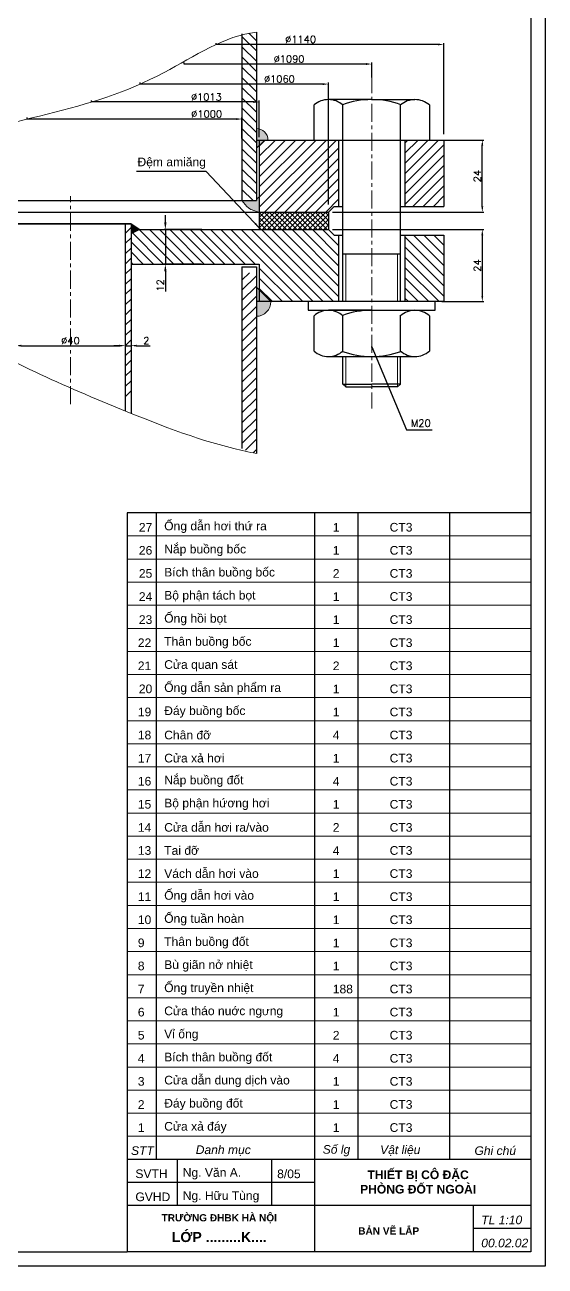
# Model space of a CAD drawing. Header units: inches. Extents: x -5714 to 3109, y 0 to 8400.
# Drawn here: x -1579 to 226, y 0 to 4301 of the extents above; entities that cross this region are included whole.
import ezdxf

# ---------------------------------------------------------------- set-up
doc = ezdxf.new("R2010")
doc.units = ezdxf.units.IN
doc.header["$LTSCALE"] = 50
doc.header["$MEASUREMENT"] = 0
doc.linetypes.add('CENTER', pattern=[2, 1.25, -0.25, 0.25, -0.25])
doc.layers.get('0').update_dxf_attribs({"plot": 0})
for name, color, linetype, lineweight in [('Dam', 2, 'Continuous', 30), ('kthuoc', 3, 'Continuous', 13), ('manh', 4, 'Continuous', 13), ('Tam', 1, 'CENTER', 13)]:
    doc.layers.add(name, color=color, linetype=linetype, lineweight=lineweight)
doc.styles.add('chu2.5', font='txt.shx', dxfattribs={"height": 25})
doc.dimstyles.new('Copy of kichthuoc2.5', dxfattribs={"dimtxt": 25, "dimasz": 25, "dimexe": 4, "dimexo": 0, "dimgap": 5, "dimtad": 1, "dimdec": 0, "dimzin": 0, "dimdsep": 46, "dimtxsty": 'chu2.5', "dimcen": 5, "dimclrd": 256, "dimclre": 256, "dimclrt": 256, "dimadec": 0, "dimazin": 0, "dimtfac": 1, "dimtdec": 0, "dimtmove": 0, "dimatfit": 0, "dimfxl": 0, "dimtolj": 1, "dimtzin": 0, "dimarcsym": 0})
doc.dimstyles.new('kichthuoc2.5', dxfattribs={"dimtxt": 25, "dimasz": 20, "dimexe": 5, "dimexo": 0, "dimgap": 5, "dimtad": 1, "dimtoh": 1, "dimdec": 0, "dimzin": 0, "dimdsep": 46, "dimtxsty": 'chu2.5', "dimcen": 5, "dimclrd": 256, "dimclre": 256, "dimclrt": 256, "dimadec": 0, "dimazin": 0, "dimtfac": 1, "dimtdec": 0, "dimtmove": 0, "dimatfit": 0, "dimfxl": 0, "dimtolj": 1, "dimtzin": 0, "dimarcsym": 0})
pattern_1 = [(135, (-5424.662, 338.91), (-17.67767, -17.67767), [])]

# ---------------------------------------------------------------- blocks, each defined once
blk = doc.blocks.new('*D89')
at = {"layer": 'DEFPOINTS', "color": 0}
for p in [(-1570.5, 3974.7), (-1570.5, 3974.7), (-825.6, 3906.9)]:
    blk.add_point(p, dxfattribs=at)
at = {"layer": 'kthuoc', "lineweight": -2}
for p, q in [((-1570.5, 3974.7), (-1570.5, 3979.7)), ((-845.6, 3974.7), (-1570.5, 3974.7)), ((-825.6, 3906.9), (-825.6, 3979.7))]:
    blk.add_line(p, q, dxfattribs=at)
at = {"layer": 'kthuoc'}
blk.add_solid([(-845.6, 3978), (-845.6, 3971.3), (-825.6, 3974.7)], dxfattribs=at)
at = {"layer": 'kthuoc', "insert": (-948.2, 3992.2), "char_height": 25, "attachment_point": 5, "style": 'chu2.5'}
blk.add_mtext('\\A1;{\\Ftxt.shx|c1;%%c}1000', dxfattribs=at)
blk = doc.blocks.new('_None')
blk = doc.blocks.new('*D88')
at = {"layer": 'DEFPOINTS', "color": 0}
for p in [(-1347.2, 4033.7), (-1347.2, 4033.7), (-765.9, 3912)]:
    blk.add_point(p, dxfattribs=at)
at = {"layer": 'kthuoc', "lineweight": -2}
for p, q in [((-1347.2, 4033.7), (-1347.2, 4038.7)), ((-785.9, 4033.7), (-1347.2, 4033.7)), ((-765.9, 3912), (-765.9, 4038.7))]:
    blk.add_line(p, q, dxfattribs=at)
at = {"layer": 'kthuoc'}
blk.add_solid([(-785.9, 4037), (-785.9, 4030.3), (-765.9, 4033.7)], dxfattribs=at)
at = {"layer": 'kthuoc', "insert": (-949.2, 4051.2), "char_height": 25, "attachment_point": 5, "style": 'chu2.5'}
blk.add_mtext('\\A1;{\\Ftxt.shx|c1;%%c}1013', dxfattribs=at)
blk = doc.blocks.new('*D87')
at = {"layer": 'DEFPOINTS', "color": 0}
for p in [(-1026.2, 4165.2), (-1026.2, 4165.2), (-375.6, 4118)]:
    blk.add_point(p, dxfattribs=at)
at = {"layer": 'kthuoc', "lineweight": -2}
for p, q in [((-1026.2, 4165.2), (-1026.2, 4170.2)), ((-395.6, 4165.2), (-1026.2, 4165.2)), ((-375.6, 4118), (-375.6, 4170.2))]:
    blk.add_line(p, q, dxfattribs=at)
at = {"layer": 'kthuoc'}
blk.add_solid([(-395.6, 4168.6), (-395.6, 4161.9), (-375.6, 4165.2)], dxfattribs=at)
at = {"layer": 'kthuoc', "insert": (-662.3, 4182.7), "char_height": 25, "attachment_point": 5, "style": 'chu2.5'}
blk.add_mtext('\\A1;{\\Ftxt.shx|c1;%%c}1090', dxfattribs=at)
blk = doc.blocks.new('*D86')
at = {"layer": 'DEFPOINTS', "color": 0}
for p in [(-915.2, 4233.1), (-915.2, 4233.1), (-125.6, 3922)]:
    blk.add_point(p, dxfattribs=at)
at = {"layer": 'kthuoc', "lineweight": -2}
for p, q in [((-915.2, 4233.1), (-915.2, 4238.1)), ((-145.6, 4233.1), (-915.2, 4233.1)), ((-125.6, 3922), (-125.6, 4238.1))]:
    blk.add_line(p, q, dxfattribs=at)
at = {"layer": 'kthuoc'}
blk.add_solid([(-145.6, 4236.4), (-145.6, 4229.8), (-125.6, 4233.1)], dxfattribs=at)
at = {"layer": 'kthuoc', "insert": (-622.3, 4250.6), "char_height": 25, "attachment_point": 5, "style": 'chu2.5'}
blk.add_mtext('\\A1;{\\Ftxt.shx|c1;%%c}1140', dxfattribs=at)
blk = doc.blocks.new('*D85')
at = {"layer": 'DEFPOINTS', "color": 0}
for p in [(-511.7, 3592), (-131.7, 3342), (8.2, 3342)]:
    blk.add_point(p, dxfattribs=at)
at = {"layer": 'kthuoc', "lineweight": -2}
for p, q in [((-511.7, 3592), (13.2, 3592)), ((8.2, 3572), (8.2, 3362)), ((-131.7, 3342), (13.2, 3342))]:
    blk.add_line(p, q, dxfattribs=at)
at = {"layer": 'kthuoc'}
for points in [[(4.8, 3572), (11.5, 3572), (8.2, 3592)], [(4.8, 3362), (11.5, 3362), (8.2, 3342)]]:
    blk.add_solid(points, dxfattribs=at)
at = {"layer": 'kthuoc', "insert": (-9.3, 3467), "char_height": 25, "attachment_point": 5, "rotation": 90, "style": 'chu2.5'}
blk.add_mtext('\\A1;24', dxfattribs=at)
blk = doc.blocks.new('*D84')
at = {"layer": 'DEFPOINTS', "color": 0}
for p in [(-1179.1, 4095.7), (-1179.1, 4095.7), (-525.6, 3678.9)]:
    blk.add_point(p, dxfattribs=at)
at = {"layer": 'kthuoc', "lineweight": -2}
for p, q in [((-1179.1, 4095.7), (-1179.1, 4100.7)), ((-545.6, 4095.7), (-1179.1, 4095.7)), ((-525.6, 3678.9), (-525.6, 4100.7))]:
    blk.add_line(p, q, dxfattribs=at)
at = {"layer": 'kthuoc'}
blk.add_solid([(-545.6, 4099), (-545.6, 4092.3), (-525.6, 4095.7)], dxfattribs=at)
at = {"layer": 'kthuoc', "insert": (-695.9, 4113.2), "char_height": 25, "attachment_point": 5, "style": 'chu2.5'}
blk.add_mtext('\\A1;{\\Ftxt.shx|c1;%%c}1060', dxfattribs=at)
blk = doc.blocks.new('*D83')
at = {"layer": 'DEFPOINTS', "color": 0}
for p in [(-1610.7, 3325.4), (-1230.7, 3300.4), (-1230.7, 3189.4)]:
    blk.add_point(p, dxfattribs=at)
at = {"layer": 'kthuoc', "lineweight": -2}
for p, q in [((-1610.7, 3325.4), (-1610.7, 3184.4)), ((-1230.7, 3300.4), (-1230.7, 3184.4)), ((-1590.7, 3189.4), (-1250.7, 3189.4))]:
    blk.add_line(p, q, dxfattribs=at)
at = {"layer": 'kthuoc'}
for points in [[(-1590.7, 3192.7), (-1590.7, 3186.1), (-1610.7, 3189.4)], [(-1250.7, 3192.7), (-1250.7, 3186.1), (-1230.7, 3189.4)]]:
    blk.add_solid(points, dxfattribs=at)
at = {"layer": 'kthuoc', "insert": (-1420.7, 3206.9), "char_height": 25, "attachment_point": 5, "style": 'chu2.5'}
blk.add_mtext('\\A1;%%c40', dxfattribs=at)
blk = doc.blocks.new('*D82')
at = {"layer": 'DEFPOINTS', "color": 0}
for p in [(-965.5, 3592), (-1091.5, 3472), (-966.5, 3472)]:
    blk.add_point(p, dxfattribs=at)
at = {"layer": 'kthuoc', "lineweight": -2}
for p, q in [((-1091.5, 3617), (-1091.5, 3642)), ((-965.5, 3592), (-1095.5, 3592)), ((-1091.5, 3592), (-1091.5, 3472)), ((-966.5, 3472), (-1095.5, 3472)), ((-1091.5, 3447), (-1091.5, 3376.8))]:
    blk.add_line(p, q, dxfattribs=at)
at = {"layer": 'kthuoc'}
for points in [[(-1095.7, 3617), (-1087.4, 3617), (-1091.5, 3592)], [(-1095.7, 3447), (-1087.4, 3447), (-1091.5, 3472)]]:
    blk.add_solid(points, dxfattribs=at)
at = {"layer": 'kthuoc', "insert": (-1109, 3398.5), "char_height": 25, "attachment_point": 5, "rotation": 90, "style": 'chu2.5'}
blk.add_mtext('\\A1;12', dxfattribs=at)
blk = doc.blocks.new('*D81')
at = {"layer": 'DEFPOINTS', "color": 0}
for p in [(-1230.7, 3207.9), (-1210.7, 3209.4), (-1210.7, 3189.4)]:
    blk.add_point(p, dxfattribs=at)
at = {"layer": 'kthuoc', "lineweight": -2}
for p, q in [((-1250.7, 3189.4), (-1270.7, 3189.4)), ((-1230.7, 3207.9), (-1230.7, 3184.4)), ((-1230.7, 3189.4), (-1210.7, 3189.4)), ((-1210.7, 3209.4), (-1210.7, 3184.4)), ((-1190.7, 3189.4), (-1144, 3189.4))]:
    blk.add_line(p, q, dxfattribs=at)
at = {"layer": 'kthuoc'}
for points in [[(-1250.7, 3192.7), (-1250.7, 3186.1), (-1230.7, 3189.4)], [(-1190.7, 3192.7), (-1190.7, 3186.1), (-1210.7, 3189.4)]]:
    blk.add_solid(points, dxfattribs=at)
at = {"layer": 'kthuoc', "insert": (-1157.3, 3206.9), "char_height": 25, "attachment_point": 5, "style": 'chu2.5'}
blk.add_mtext('\\A1;2', dxfattribs=at)
blk = doc.blocks.new('*D91')
at = {"layer": 'DEFPOINTS', "color": 0}
for p in [(-131.7, 3902), (8.2, 3902), (-511.7, 3652)]:
    blk.add_point(p, dxfattribs=at)
at = {"layer": 'kthuoc', "lineweight": -2}
for p, q in [((-131.7, 3902), (13.2, 3902)), ((8.2, 3672), (8.2, 3882)), ((-511.7, 3652), (13.2, 3652))]:
    blk.add_line(p, q, dxfattribs=at)
at = {"layer": 'kthuoc'}
for points in [[(4.8, 3882), (11.5, 3882), (8.2, 3902)], [(4.8, 3672), (11.5, 3672), (8.2, 3652)]]:
    blk.add_solid(points, dxfattribs=at)
at = {"layer": 'kthuoc', "insert": (-9.3, 3777), "char_height": 25, "attachment_point": 5, "rotation": 90, "style": 'chu2.5'}
blk.add_mtext('\\A1;24', dxfattribs=at)

msp = doc.modelspace()

# ---------------------------------------------------------------- hatches: boundary and pattern name
at = {"layer": 'kthuoc'}
h = msp.add_hatch(dxfattribs=at)
h.set_pattern_fill('ANSI31', color=256, scale=200, angle=90, style=0)
h.set_pattern_definition(pattern_1)
edge = h.paths.add_edge_path()
edge.add_line((-825.6, 3692), (-775.6, 3692))
edge.add_line((-775.6, 3692), (-775.6, 4275.2))
edge.add_spline(control_points=[(-775.6, 4275.2), (-792.3, 4273.7), (-808.9, 4270.6), (-825.6, 4266.3)], knot_values=[2879.187716, 2879.187716, 2879.187716, 2879.187716, 2928.938531, 2928.938531, 2928.938531, 2928.938531], degree=3, periodic=0)
edge.add_line((-825.6, 4266.3), (-825.6, 3692))
h = msp.add_hatch(color=256, dxfattribs=at)
h.paths.add_polyline_path([(-765.9, 3902), (-765.9, 3882.7), (-745.9, 3902)])
h.paths.add_polyline_path([(-765.9, 3902), (-775.6, 3902), (-775.6, 3873.3), (-765.9, 3882.7)])
h.paths.add_polyline_path([(-735.6, 3902, 0.414214), (-775.6, 3942), (-775.6, 3902)])
h = msp.add_hatch(dxfattribs=at)
h.set_pattern_fill('ANSI31', color=256, scale=200, style=0)
h.set_pattern_definition([(45, (-8225.783, -1316.223), (-17.67767, 17.67767), [])])
h.paths.add_polyline_path([(-525.6, 3652), (-505.6, 3672), (-490.6, 3672), (-490.6, 3902), (-745.9, 3902), (-765.9, 3882.7), (-765.9, 3652)])
h.paths.add_polyline_path([(-260.6, 3672), (-125.6, 3672), (-125.6, 3902), (-260.6, 3902)])
h = msp.add_hatch(color=256, dxfattribs=at)
edge = h.paths.add_edge_path()
edge.add_line((-765.9, 3705.1), (-775.6, 3697.3))
edge.add_line((-775.6, 3697.3), (-775.6, 3692))
edge.add_line((-775.6, 3692), (-825.6, 3692))
edge.add_spline(control_points=[(-825.6, 3692), (-818.6, 3682.6), (-803.6, 3662.3), (-779.1, 3655.6), (-765.9, 3652)], knot_values=[0, 0, 0, 0, 34.094787, 73.730614, 73.730614, 73.730614, 73.730614], degree=3, periodic=0)
edge.add_line((-765.9, 3652), (-765.9, 3705.1))
h = msp.add_hatch(dxfattribs=at)
h.set_pattern_fill('ANSI37', color=256, scale=100, angle=90, style=0)
h.set_pattern_definition([(135, (-8225.783, -1316.223), (-8.838835, -8.838835), []), (225, (-8225.783, -1316.223), (8.838835, -8.838835), [])])
h.paths.add_polyline_path([(-525.6, 3592), (-525.6, 3652), (-765.9, 3652), (-765.9, 3592)])
h = msp.add_hatch(dxfattribs=at)
h.set_pattern_fill('ANSI31', color=256, scale=200, angle=90, style=0)
h.set_pattern_definition(pattern_1)
h.paths.add_polyline_path([(-1810.7, 3592), (-1810.7, 3472), (-1630.7, 3472), (-1630.7, 3592)])
h.paths.add_polyline_path([(-1195.5, 3592), (-1210.7, 3592), (-1210.7, 3472), (-765.9, 3472), (-765.9, 3382), (-725.9, 3342), (-490.6, 3342), (-490.6, 3572), (-505.6, 3572), (-525.6, 3592)])
h = msp.add_hatch(dxfattribs=at)
h.set_pattern_fill('ANSI31', color=256, scale=200, style=0)
h.set_pattern_definition([(45, (-5424.662, 338.91), (-17.67767, 17.67767), [])])
h.paths.add_polyline_path([(-1210.7, 3612), (-1230.7, 3612), (-1230.7, 3007.4, 0.011191), (-1210.7, 3016.4)])
h = msp.add_hatch(color=256, dxfattribs=at)
h.paths.add_polyline_path([(-1210.7, 3612), (-1210.7, 3592), (-1179.5, 3592)])
h.paths.add_polyline_path([(-1179.5, 3592), (-1210.7, 3592), (-1210.7, 3576.7)])
h = msp.add_hatch(dxfattribs=at)
h.set_pattern_fill('ANSI31', color=256, scale=200, angle=90, style=0)
h.set_pattern_definition([(135, (-8225.783, 359.57), (-17.67767, -17.67767), [])])
h.paths.add_polyline_path([(-125.6, 3572), (-260.6, 3572), (-260.6, 3342), (-145.6, 3342), (-125.6, 3342)])
h = msp.add_hatch(dxfattribs=at)
h.set_pattern_fill('ANSI31', color=256, scale=200, style=0)
h.set_pattern_definition([(45, (-10642.855, 281.434), (-17.67767, 17.67767), [])])
edge = h.paths.add_edge_path()
edge.add_line((-775.6, 3442), (-825.6, 3442))
edge.add_line((-825.6, 3442), (-825.6, 2833.4))
edge.add_spline(control_points=[(-825.6, 2833.4), (-809.9, 2825.8), (-793.1, 2819.9), (-775.6, 2815.4)], knot_values=[1508.652346, 1508.652346, 1508.652346, 1508.652346, 1563.691135, 1563.691135, 1563.691135, 1563.691135], degree=3, periodic=0)
edge.add_line((-775.6, 2815.4), (-775.6, 3442))
h.paths.add_polyline_path([(-810.9, 3023.7), (-698.4, 3023.7), (-698.4, 2986.2), (-810.9, 2986.2)], flags=9)
h = msp.add_hatch(color=256, dxfattribs=at)
h.paths.add_polyline_path([(-775.6, 3342), (-775.6, 3291.2, 0.420337), (-725.9, 3342)])
h.paths.add_polyline_path([(-775.6, 3342), (-725.9, 3342), (-775.6, 3391.7)])

# ---------------------------------------------------------------- linework, layer by layer
msp.add_lwpolyline([(-5713.6, 0), (-5713.6, 8400), (226.4, 8400), (226.4, 0), (-5713.6, 0)], close=True)
at = {"layer": 'Dam'}
for p, q in [((176.4, 8350), (176.4, 50)), ((-825.6, 4270.4), (-825.6, 3692)), ((-775.6, 4275.2), (-775.6, 3692)), ((-575.6, 3902), (-575.6, 4023.3)), ((-375.6, 4042), (-525.6, 4042)), ((-475.6, 3902), (-475.6, 4024.8)), ((-375.6, 4042), (-225.6, 4042)), ((-275.6, 3902), (-275.6, 4024.8)), ((-175.6, 4023.3), (-175.6, 3902)), ((-745.9, 3902), (-775.6, 3873.3)), ((-775.6, 3902), (-125.6, 3902)), ((-765.9, 3902), (-765.9, 3592)), ((-490.6, 3902), (-490.6, 3672)), ((-475.6, 3342), (-475.6, 3902)), ((-275.6, 3342), (-275.6, 3902)), ((-260.6, 3902), (-260.6, 3672)), ((-125.6, 3902), (-125.6, 3672)), ((-1913.4, 3692), (-775.6, 3692)), ((-525.6, 3652), (-505.6, 3672)), ((-505.6, 3672), (-475.6, 3672)), ((-275.6, 3672), (-125.6, 3672)), ((-1916.2, 3652), (-970.9, 3652)), ((-1185, 3652), (-525.6, 3652)), ((-525.6, 3652), (-525.6, 3592)), ((-1630.7, 3612), (-1210.7, 3612)), ((-1210.7, 3612), (-1630.7, 3612)), ((-1230.7, 3612), (-1230.7, 2963.2)), ((-1210.7, 3612), (-1210.7, 3016.4)), ((-1210.7, 3612), (-1210.7, 2955)), ((-1210.7, 3592), (-1030.7, 3592)), ((-1195.5, 3592), (-525.6, 3592)), ((-525.6, 3592), (-505.6, 3572)), ((-505.6, 3572), (-475.6, 3572)), ((-490.6, 3572), (-490.6, 3342)), ((-275.6, 3572), (-125.6, 3572)), ((-260.6, 3572), (-260.6, 3342)), ((-125.6, 3572), (-125.6, 3342)), ((-275.6, 3506.5), (-475.6, 3506.5)), ((-1210.7, 3472), (-765.9, 3472)), ((-825.6, 3462), (-825.6, 2833.4)), ((-825.6, 3462), (-775.6, 3462)), ((-775.6, 3462), (-775.6, 2815.4)), ((-765.9, 3472), (-765.9, 3342.6)), ((-725.9, 3342), (-775.6, 3391.7)), ((-125.6, 3342), (-775.6, 3342)), ((-375.6, 3312), (-525.6, 3312)), ((-375.6, 3312), (-225.6, 3312)), ((-575.6, 3170.6), (-575.6, 3293.3)), ((-475.6, 3169.1), (-475.6, 3294.8)), ((-275.6, 3169.1), (-275.6, 3294.8)), ((-175.6, 3293.3), (-175.6, 3170.6)), ((-525.6, 3152), (-225.6, 3152)), ((-475.6, 3056.5), (-475.6, 3152)), ((-275.6, 3056.5), (-275.6, 3152)), ((-475.6, 3056.5), (-375.6, 3056.5)), ((-475.6, 3056.5), (-465.6, 3046.5)), ((-275.6, 3056.5), (-375.6, 3056.5)), ((-275.6, 3056.5), (-285.6, 3046.5)), ((-465.6, 3046.5), (-375.6, 3046.5)), ((-285.6, 3046.5), (-375.6, 3046.5)), ((-1223.6, 2610), (-1223.6, 50)), ((176.4, 2610), (-1223.6, 2610)), ((-1123.6, 2610), (-1123.6, 370)), ((-573.6, 2610), (-573.6, 50)), ((-423.6, 2610), (-423.6, 370)), ((-105.5, 2610), (-105.5, 370)), ((176.4, 370), (-1223.6, 370)), ((-1051.1, 370), (-1051.1, 210)), ((-723.6, 370), (-723.6, 210)), ((-573.6, 290), (-1223.6, 290)), ((176.4, 210), (-1223.6, 210)), ((-23.6, 210), (-23.6, 50)), ((176.4, 130), (-23.6, 130)), ((-5463.6, 50), (-1223.6, 50)), ((176.4, 50), (-1223.6, 50))]:
    msp.add_line(p, q, dxfattribs=at)
msp.add_lwpolyline([(-125.6, 3342), (-595.6, 3342), (-595.6, 3312), (-155.6, 3312), (-155.6, 3342)], dxfattribs=at)
for centre, radius, start, end in [((-525.6, 3965.6), 76.4, 90, 130.8824), ((-525.6, 3965.6), 76.4, 49.1176, 90), ((-375.6, 3742), 300, 90, 109.7203), ((-375.6, 3742), 300, 70.2797, 90), ((-225.6, 3965.6), 76.4, 90, 130.8824), ((-225.6, 3965.6), 76.4, 49.1176, 90), ((-525.6, 3235.6), 76.4, 90, 130.8824), ((-525.6, 3235.6), 76.4, 49.1176, 90), ((-375.6, 3012), 300, 90, 109.7203), ((-225.6, 3235.6), 76.4, 90, 130.8824), ((-225.6, 3235.6), 76.4, 49.1176, 90), ((-525.6, 3228.4), 76.4, 229.1176, 270), ((-525.6, 3228.4), 76.4, 270, 310.8824), ((-375.6, 3452), 300, 250.2797, 270), ((-375.6, 3452), 300, 270, 289.7203), ((-225.6, 3228.4), 76.4, 229.1176, 270), ((-225.6, 3228.4), 76.4, 270, 310.8824)]:
    msp.add_arc(centre, radius, start, end, dxfattribs=at)
at = {"layer": 'kthuoc'}
for p, q in [((-775.6, 3697.3), (-765.9, 3705.1)), ((-1210.7, 3612), (-1179.5, 3592)), ((-1179.5, 3592), (-1210.7, 3576.7)), ((176.4, 2530), (-1223.6, 2530)), ((176.4, 2450), (-1223.6, 2450)), ((176.4, 2370), (-1223.6, 2370)), ((176.4, 2290), (-1223.6, 2290)), ((176.4, 2210), (-1223.6, 2210)), ((176.4, 2210), (-1223.6, 2210)), ((176.4, 2130), (-1223.6, 2130)), ((176.4, 2050), (-1223.6, 2050)), ((176.4, 1970), (-1223.6, 1970)), ((176.4, 1970), (-1223.6, 1970)), ((176.4, 1890), (-1223.6, 1890)), ((176.4, 1810), (-1223.6, 1810)), ((176.4, 1730), (-1223.6, 1730)), ((176.4, 1650), (-1223.6, 1650)), ((176.4, 1570), (-1223.6, 1570)), ((176.4, 1490), (-1223.6, 1490)), ((176.4, 1410), (-1223.6, 1410)), ((176.4, 1330), (-1223.6, 1330)), ((176.4, 1250), (-1223.6, 1250)), ((176.4, 1170), (-1223.6, 1170)), ((176.4, 1090), (-1223.6, 1090)), ((176.4, 1010), (-1223.6, 1010)), ((176.4, 930), (-1223.6, 930)), ((176.4, 850), (-1223.6, 850)), ((176.4, 770), (-1223.6, 770)), ((176.4, 690), (-1223.6, 690)), ((176.4, 610), (-1223.6, 610)), ((176.4, 530), (-1223.6, 530)), ((176.4, 450), (-1223.6, 450))]:
    msp.add_line(p, q, dxfattribs=at)
for centre, radius, start, end in [((-775.6, 3902), 40, 0, 90), ((-775.6, 3340.9), 49.7, 270, 1.1952)]:
    msp.add_arc(centre, radius, start, end, dxfattribs=at)
msp.add_open_spline([(-775.6, 2815.4), (-801.7, 2821.1), (-964, 2856.4), (-1211.5, 2953.2), (-1610.7, 3122.8), (-1851.8, 3267.3), (-1911.4, 3471.9), (-1942.5, 3894.5), (-1477.9, 3991), (-1130.9, 4095), (-884.2, 4265.1), (-775.6, 4275.2)], degree=3, knots=[0, 0, 0, 0, 80.395125, 498.225283, 783.984711, 1105.168333, 1419.6092, 1784.562578, 2186.921448, 2605.185303, 2928.938531, 2928.938531, 2928.938531, 2928.938531], dxfattribs=at)
msp.add_spline([(-825.6, 3692), (-802.7, 3666.7), (-765.9, 3652)], degree=3, dxfattribs=at)
at = {"layer": 'manh', "linetype": 'ByBlock'}
for p, q in [((-465.6, 3342), (-465.6, 3506.5)), ((-285.6, 3342), (-285.6, 3506.5)), ((-465.6, 3046.5), (-465.6, 3152)), ((-285.6, 3046.5), (-285.6, 3152))]:
    msp.add_line(p, q, dxfattribs=at)
at = {"layer": 'Tam', "linetype": 'CENTER'}
msp.add_line((-375.6, 4127.1), (-375.6, 2971.3), dxfattribs=at)
at = {"layer": 'Tam'}
msp.add_line((-1420.7, 2986.9), (-1420.7, 3707.6), dxfattribs=at)

# ---------------------------------------------------------------- texts
at = {"layer": 'kthuoc', "insert": (-239.5, 2933.5), "char_height": 25, "width": 87.959, "attachment_point": 1, "style": 'chu2.5'}
msp.add_mtext('M20', dxfattribs=at)
at = {"layer": 'manh'}
for s, insert, char_height, width, attachment_point in [('{\\f.VnArial|b0|i0|c0|p34;§Öm ami¨ng}', (-1188.3, 3821.5), 30, 377.592, 4), ('{\\f.VnArialH|b0|i0|c0|p34;è\\f.VnArial|b0|i0|c0|p34;ng dÉn h¬i thø ra}', (-1095.5, 2560.1), 30, 605.067, 4), ('{\\f.VnArial|b0|i0|c0|p34;27}', (-1183.4, 2560.1), 30, 187.104, 4), ('{\\f.VnArial|b0|i0|c0|p34;1}', (-510.6, 2560.1), 30, 187.104, 4), ('{\\f.VnArial|b0|i0|c0|p34;CT3}', (-313.3, 2560.1), 30, 187.104, 4), ('{\\f.VnArial|b0|i0|c0|p34;26}', (-1183.4, 2480.1), 30, 187.104, 4), ('{\\f.VnArial|b0|i0|c0|p34;N¾p buång bèc}', (-1095.5, 2480.1), 30, 605.067, 4), ('{\\f.VnArial|b0|i0|c0|p34;1}', (-510.6, 2480.1), 30, 187.104, 4), ('{\\f.VnArial|b0|i0|c0|p34;1}', (-510.6, 2480.1), 30, 187.104, 4), ('{\\f.VnArial|b0|i0|c0|p34;CT3}', (-313.3, 2480.1), 30, 187.104, 4), ('{\\f.VnArial|b0|i0|c0|p34;25}', (-1183.4, 2400.1), 30, 187.104, 4), ('{\\f.VnArial|b0|i0|c0|p34;BÝch th©n buång bèc}', (-1095.5, 2400.1), 30, 605.067, 4), ('{\\f.VnArial|b0|i0|c0|p34;2}', (-510.6, 2400.1), 30, 187.104, 4), ('{\\f.VnArial|b0|i0|c0|p34;CT3}', (-313.3, 2400.1), 30, 187.104, 4), ('{\\f.VnArial|b0|i0|c0|p34;24}', (-1183.4, 2320.1), 30, 187.104, 4), ('{\\f.VnArial|b0|i0|c0|p34;Bé phËn t¸ch bät}', (-1095.5, 2320.1), 30, 605.067, 4), ('{\\f.VnArial|b0|i0|c0|p34;1}', (-510.6, 2320.1), 30, 187.104, 4), ('{\\f.VnArial|b0|i0|c0|p34;CT3}', (-313.3, 2320.1), 30, 187.104, 4), ('{\\f.VnArial|b0|i0|c0|p34;23}', (-1183.4, 2240.1), 30, 187.104, 4), ('{\\f.VnArialH|b0|i0|c0|p34;è\\f.VnArial|b0|i0|c0|p34;ng håi bät}', (-1095.5, 2240.1), 30, 605.067, 4), ('{\\f.VnArial|b0|i0|c0|p34;1}', (-510.6, 2240.1), 30, 187.104, 4), ('{\\f.VnArial|b0|i0|c0|p34;CT3}', (-313.3, 2240.1), 30, 187.104, 4), ('{\\f.VnArial|b0|i0|c0|p34;22}', (-1187, 2160.1), 30, 187.104, 4), ('{\\f.VnArial|b0|i0|c0|p34;Th©n buång bèc}', (-1095.5, 2160.1), 30, 605.067, 4), ('{\\f.VnArial|b0|i0|c0|p34;1}', (-510.6, 2160.1), 30, 187.104, 4), ('{\\f.VnArial|b0|i0|c0|p34;CT3}', (-313.3, 2160.1), 30, 187.104, 4), ('{\\f.VnArial|b0|i0|c0|p34;21}', (-1187, 2080.1), 30, 187.104, 4), ('{\\f.VnArial|b0|i0|c0|p34;Cöa quan s¸t}', (-1095.5, 2080.1), 30, 518.632, 4), ('{\\f.VnArial|b0|i0|c0|p34;2}', (-510.6, 2080.1), 30, 187.104, 4), ('{\\f.VnArial|b0|i0|c0|p34;CT3}', (-313.3, 2080.1), 30, 187.104, 4), ('{\\f.VnArialH|b0|i0|c0|p34;è\\f.VnArial|b0|i0|c0|p34;ng dÉn s¶n phÈm ra}', (-1095.5, 2000.1), 30, 605.067, 4), ('{\\f.VnArial|b0|i0|c0|p34;20}', (-1183.4, 2000.1), 30, 187.104, 4), ('{\\f.VnArial|b0|i0|c0|p34;1}', (-510.6, 2000.1), 30, 187.104, 4), ('{\\f.VnArial|b0|i0|c0|p34;CT3}', (-313.3, 2000.1), 30, 187.104, 4), ('{\\f.VnArial|b0|i0|c0|p34;19}', (-1187, 1920.1), 30, 187.104, 4), ('{\\f.VnArial|b0|i0|c0|p34;§¸y buång bèc}', (-1095.5, 1920.1), 30, 518.632, 4), ('{\\f.VnArial|b0|i0|c0|p34;CT3}', (-313.3, 1920.1), 30, 187.104, 4), ('{\\f.VnArial|b0|i0|c0|p34;1}', (-510.6, 1920.1), 30, 187.104, 4), ('{\\f.VnArial|b0|i0|c0|p34;18}', (-1187, 1840.1), 30, 187.104, 4), ('{\\f.VnArial|b0|i0|c0|p34;Ch©n ®ì}', (-1095.5, 1840.1), 30, 393.529, 4), ('{\\f.VnArial|b0|i0|c0|p34;4}', (-510.6, 1840.1), 30, 187.104, 4), ('{\\f.VnArial|b0|i0|c0|p34;CT3}', (-313.3, 1840.1), 30, 187.104, 4), ('{\\f.VnArial|b0|i0|c0|p34;17}', (-1187, 1760.1), 30, 187.104, 4), ('{\\f.VnArial|b0|i0|c0|p34;Cöa x¶ h¬i}', (-1095.5, 1760.1), 30, 518.632, 4), ('{\\f.VnArial|b0|i0|c0|p34;1}', (-510.6, 1760.1), 30, 187.104, 4), ('{\\f.VnArial|b0|i0|c0|p34;CT3}', (-313.3, 1760.1), 30, 187.104, 4), ('{\\f.VnArial|b0|i0|c0|p34;16}', (-1187, 1680.1), 30, 187.104, 4), ('{\\f.VnArial|b0|i0|c0|p34;N¾p buång ®èt}', (-1095.5, 1680.1), 30, 634.857, 4), ('{\\f.VnArial|b0|i0|c0|p34;4}', (-510.6, 1680.1), 30, 187.104, 4), ('{\\f.VnArial|b0|i0|c0|p34;CT3}', (-313.3, 1680.1), 30, 187.104, 4), ('{\\f.VnArial|b0|i0|c0|p34;15}', (-1187, 1600.1), 30, 187.104, 4), ('{\\f.VnArial|b0|i0|c0|p34;Bé phËn hø¬ng h¬i}', (-1095.5, 1600.1), 30, 412, 4), ('{\\f.VnArial|b0|i0|c0|p34;1}', (-510.6, 1600.1), 30, 187.104, 4), ('{\\f.VnArial|b0|i0|c0|p34;CT3}', (-313.3, 1600.1), 30, 187.104, 4), ('{\\f.VnArial|b0|i0|c0|p34;14}', (-1187, 1520.1), 30, 187.104, 4), ('{\\f.VnArial|b0|i0|c0|p34;Cöa dÉn h¬i ra/vµo}', (-1095.5, 1520.1), 30, 455.696, 4), ('{\\f.VnArial|b0|i0|c0|p34;2}', (-510.6, 1520.1), 30, 187.104, 4), ('{\\f.VnArial|b0|i0|c0|p34;CT3}', (-313.3, 1520.1), 30, 187.104, 4), ('{\\f.VnArial|b0|i0|c0|p34;13}', (-1187, 1440.1), 30, 187.104, 4), ('{\\f.VnArial|b0|i0|c0|p34;Tai ®ì}', (-1095.5, 1440.1), 30, 455.696, 4), ('{\\f.VnArial|b0|i0|c0|p34;4}', (-510.6, 1440.1), 30, 187.104, 4), ('{\\f.VnArial|b0|i0|c0|p34;CT3}', (-313.3, 1440.1), 30, 187.104, 4), ('{\\f.VnArial|b0|i0|c0|p34;V¸ch dÉn h¬i vµo}', (-1095.5, 1360.1), 30, 412, 4), ('{\\f.VnArial|b0|i0|c0|p34;12}', (-1187, 1360.1), 30, 187.104, 4), ('{\\f.VnArial|b0|i0|c0|p34;1}', (-510.6, 1360.1), 30, 187.104, 4), ('{\\f.VnArial|b0|i0|c0|p34;CT3}', (-313.3, 1360.1), 30, 187.104, 4), ('{\\f.VnArial|b0|i0|c0|p34;11}', (-1187, 1280.1), 30, 187.104, 4), ('{\\f.VnArialH|b0|i0|c0|p34;è\\f.VnArial|b0|i0|c0|p34;ng dÉn h¬i vµo}', (-1095.5, 1280.1), 30, 342.593, 4), ('{\\f.VnArial|b0|i0|c0|p34;1}', (-510.6, 1280.1), 30, 187.104, 4), ('{\\f.VnArial|b0|i0|c0|p34;CT3}', (-313.3, 1280.1), 30, 187.104, 4), ('{\\f.VnArial|b0|i0|c0|p34;10}', (-1187, 1200.1), 30, 187.104, 4), ('{\\f.VnArialH|b0|i0|c0|p34;è\\f.VnArial|b0|i0|c0|p34;ng tuÇn hoµn}', (-1095.5, 1200.1), 30, 525.069, 4), ('{\\f.VnArial|b0|i0|c0|p34;1}', (-510.6, 1200.1), 30, 187.104, 4), ('{\\f.VnArial|b0|i0|c0|p34;CT3}', (-313.3, 1200.1), 30, 187.104, 4), ('{\\f.VnArial|b0|i0|c0|p34;9}', (-1187, 1120.1), 30, 187.104, 4), ('{\\f.VnArial|b0|i0|c0|p34;Th©n buång ®èt}', (-1095.5, 1120.1), 30, 361.481, 4), ('{\\f.VnArial|b0|i0|c0|p34;1}', (-510.6, 1120.1), 30, 187.104, 4), ('{\\f.VnArial|b0|i0|c0|p34;CT3}', (-313.3, 1120.1), 30, 187.104, 4), ('{\\f.VnArial|b0|i0|c0|p34;8}', (-1187, 1040.1), 30, 187.104, 4), ('{\\f.VnArial|b0|i0|c0|p34;Bï gi·n në nhiÖt}', (-1095.5, 1040.1), 30, 405.882, 4), ('{\\f.VnArial|b0|i0|c0|p34;1}', (-510.6, 1040.1), 30, 187.104, 4), ('{\\f.VnArial|b0|i0|c0|p34;CT3}', (-313.3, 1040.1), 30, 187.104, 4), ('{\\f.VnArial|b0|i0|c0|p34;7}', (-1187, 960.1), 30, 187.104, 4), ('{\\f.VnArialH|b0|i0|c0|p34;è\\f.VnArial|b0|i0|c0|p34;ng truyÒn nhiÖt}', (-1095.5, 960.1), 30, 491.789, 4), ('{\\f.VnArial|b0|i0|c0|p34;188}', (-510.6, 960.1), 30, 187.104, 4), ('{\\f.VnArial|b0|i0|c0|p34;CT3}', (-313.3, 960.1), 30, 187.104, 4), ('{\\f.VnArial|b0|i0|c0|p34;6}', (-1187, 880.1), 30, 187.104, 4), ('{\\f.VnArial|b0|i0|c0|p34;Cöa th¸o nuíc ng\\H0.7333x;¦\\H1.364x;ng}', (-1095.5, 880.1), 30, 494.286, 4), ('{\\f.VnArial|b0|i0|c0|p34;1}', (-510.6, 880.1), 30, 187.104, 4), ('{\\f.VnArial|b0|i0|c0|p34;CT3}', (-313.3, 880.1), 30, 187.104, 4), ('{\\f.VnArial|b0|i0|c0|p34;VØ èng}', (-1095.5, 800.1), 30, 487.1, 4), ('{\\f.VnArial|b0|i0|c0|p34;5}', (-1187, 800.1), 30, 187.104, 4), ('{\\f.VnArial|b0|i0|c0|p34;2}', (-510.6, 800.1), 30, 187.104, 4), ('{\\f.VnArial|b0|i0|c0|p34;CT3}', (-313.3, 800.1), 30, 187.104, 4), ('{\\f.VnArial|b0|i0|c0|p34;4}', (-1187, 720.1), 30, 187.104, 4), ('{\\f.VnArial|b0|i0|c0|p34;BÝch th©n buång ®èt}', (-1095.5, 720.1), 30, 390, 4), ('{\\f.VnArial|b0|i0|c0|p34;4}', (-510.6, 720.1), 30, 187.104, 4), ('{\\f.VnArial|b0|i0|c0|p34;CT3}', (-313.3, 720.1), 30, 187.104, 4), ('{\\f.VnArial|b0|i0|c0|p34;3}', (-1187, 640.1), 30, 187.104, 4), ('{\\f.VnArial|b0|i0|c0|p34;Cöa dÉn dung dÞch vµo}', (-1095.5, 640.1), 30, 524.118, 4), ('{\\f.VnArial|b0|i0|c0|p34;1}', (-510.6, 640.1), 30, 187.104, 4), ('{\\f.VnArial|b0|i0|c0|p34;CT3}', (-313.3, 640.1), 30, 187.104, 4), ('{\\f.VnArial|b0|i0|c0|p34;2}', (-1187, 560.1), 30, 187.104, 4), ('{\\f.VnArial|b0|i0|c0|p34;§¸y buång ®èt}', (-1095.5, 560.1), 30, 499.5, 4), ('{\\f.VnArial|b0|i0|c0|p34;1}', (-510.6, 560.1), 30, 187.104, 4), ('{\\f.VnArial|b0|i0|c0|p34;CT3}', (-313.3, 560.1), 30, 187.104, 4), ('{\\f.VnArial|b0|i0|c0|p34;1}', (-1187, 480.1), 30, 187.104, 4), ('{\\f.VnArial|b0|i0|c0|p34;Cöa x¶ ®¸y}', (-1095.5, 480.1), 30, 468, 4), ('{\\f.VnArial|b0|i0|c0|p34;1}', (-510.6, 480.1), 30, 187.104, 4), ('{\\f.VnArial|b0|i0|c0|p34;CT3}', (-313.3, 480.1), 30, 187.104, 4), ('{\\f.VnArial|b0|i1|c0|p34;STT}', (-1210.7, 400.1), 30, 187.104, 4), ('{\\f.VnArial|b0|i1|c0|p34;Danh môc}', (-986.1, 400.1), 30, 295.086, 4), ('{\\f.VnArial|b0|i1|c0|p34;Sè lg}', (-545.5, 400.1), 30, 187.104, 4), ('{\\f.VnArial|b0|i1|c0|p34;VËt liÖu}', (-346.4, 400.1), 30, 187.104, 4), ('{\\f.VnArial|b0|i1|c0|p34;Ghi chó}', (-19.1, 400.1), 30, 187.104, 4), ('{\\f.VnArial|b0|i0|c0|p34;SVTH}', (-1195.5, 320.1), 30, 187.104, 4), ('{\\f.VnArial|b0|i0|c0|p34;Ng. V¨n A.}', (-1031.1, 320.1), 30, 272.762, 4), ('{\\f.VnArial|b0|i0|c0|p34;8/05}', (-703.6, 319.7), 30, 272.762, 4), ('{\\f.VnArialH|b1|i0|c0|p34;ThiÕt bÞ c« ®Æc \\Pphßng ®èt ngoµi}', (-214.5, 291.5), 30, 929.667, 5), ('{\\f.VnArial|b0|i0|c0|p34;Ng. H÷u Tïng}', (-1031.1, 240.1), 30, 362.762, 4), ('{\\f.VnArial|b0|i0|c0|p34;GVHD}', (-1195.5, 240.1), 30, 187.104, 4), ('{\\f.VnArialH|b1|i0|c0|p34;tr¦êng §Hbk hµ néi}', (-904.5, 164.5), 25, 599.767, 5), ('{\\f.VnArial|b0|i1|c0|p34;TL 1:10}', (4.5, 160.1), 30, 187.104, 4), ('{\\f.VnArialH|b1|i0|c0|p34;B¶n vÏ l¾p}', (-316.6, 122), 25, 599.767, 5), ('{\\f.VnArialH|b1|i0|c0|p34;Líp .........K....}', (-904.5, 100.8), 35, 599.767, 5), ('{\\f.VnArial|b0|i1|c0|p34;00.02.02}', (4.5, 80.1), 30, 187.104, 4)]:
    msp.add_mtext(s, dxfattribs=dict(at, insert=insert, char_height=char_height, width=width, attachment_point=attachment_point))

# ---------------------------------------------------------------- dimensions: what is measured, and where the dimension line sits
at = {"layer": 'kthuoc'}
for base, p1, p2, text, picture, middle in [((-915.2, 4233.1), (-125.6, 3922), (-915.2, 4233.1), '{\\Ftxt.shx|c1;%%c}1140', '*D86', (-622.3, 4233.1)), ((-1026.2, 4165.2), (-375.6, 4118), (-1026.2, 4165.2), '{\\Ftxt.shx|c1;%%c}1090', '*D87', (-662.3, 4165.2)), ((-1179.1, 4095.7), (-525.6, 3678.9), (-1179.1, 4095.7), '{\\Ftxt.shx|c1;%%c}1060', '*D84', (-695.9, 4095.7)), ((-1347.2, 4033.7), (-765.9, 3912), (-1347.2, 4033.7), '{\\Ftxt.shx|c1;%%c}1013', '*D88', (-949.2, 4033.7)), ((-1570.5, 3974.7), (-825.6, 3906.9), (-1570.5, 3974.7), '{\\Ftxt.shx|c1;%%c}1000', '*D89', (-948.2, 3974.7))]:
    dim = msp.add_linear_dim(base=base, p1=p1, p2=p2, text=text, dimstyle='kichthuoc2.5', override={"dimblk2": 'None', "dimsah": 1}, dxfattribs=at)
    dim.commit()
    dim.dimension.update_dxf_attribs({"geometry": picture, "text_midpoint": middle, "dimtype": 160})
for base, p1, p2, angle, picture, middle in [((8.2, 3902), (-511.7, 3652), (-131.7, 3902), 270, '*D91', (-9.3, 3777)), ((8.2, 3342), (-511.7, 3592), (-131.7, 3342), 90, '*D85', (-9.3, 3467))]:
    dim = msp.add_linear_dim(base=base, p1=p1, p2=p2, angle=angle, text='24', dimstyle='kichthuoc2.5', dxfattribs=at)
    dim.commit()
    dim.dimension.update_dxf_attribs({"geometry": picture, "text_midpoint": middle})
dim = msp.add_linear_dim(base=(-1091.5, 3472), p1=(-965.5, 3592), p2=(-966.5, 3472), angle=90, text='12', dimstyle='Copy of kichthuoc2.5', dxfattribs=at)
dim.commit()
dim.dimension.update_dxf_attribs({"geometry": '*D82', "text_midpoint": (-1091.5, 3398.5), "dimtype": 160})
for base, p1, p2, text, picture, middle in [((-1230.7, 3189.4), (-1610.7, 3325.4), (-1230.7, 3300.4), '%%c40', '*D83', (-1420.7, 3206.9)), ((-1210.7, 3189.4), (-1230.7, 3207.9), (-1210.7, 3209.4), '2', '*D81', (-1157.3, 3206.9))]:
    dim = msp.add_linear_dim(base=base, p1=p1, p2=p2, text=text, dimstyle='kichthuoc2.5', dxfattribs=at)
    dim.commit()
    dim.dimension.update_dxf_attribs({"geometry": picture, "text_midpoint": middle})

# ---------------------------------------------------------------- leaders
for points, override in [([(-765.9, 3598.2), (-950.2, 3793.4), (-1191.2, 3793.4)], {"dimgap": 5, "dimtad": 0}), ([(-375.6, 3184.9), (-254.4, 2897.3), (-165.5, 2897.3)], {"dimasz": 6, "dimtad": 0, "dimldrblk": 'Dot'})]:
    msp.add_leader(points, dimstyle='kichthuoc2.5', override=override, dxfattribs=at)

doc.saveas('drawing.dxf')
